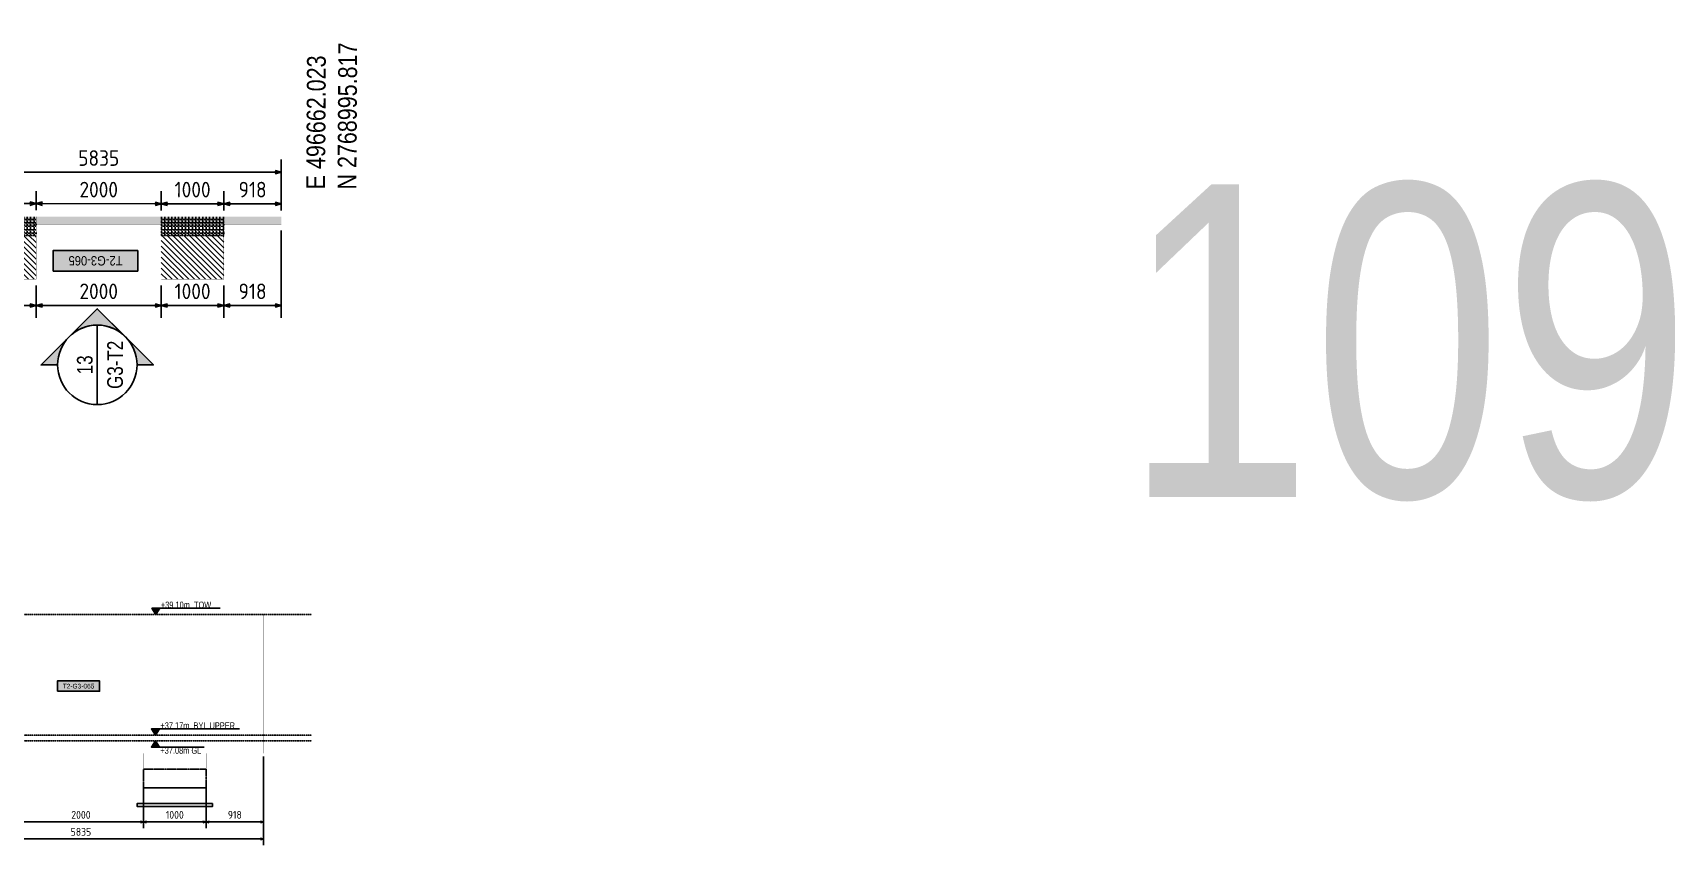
# Model space of a CAD drawing. Header units: centimetres. Extents: x -6122352 to 7132207, y -1694241 to 1947892.
# Drawn here: x 3305267 to 3331509, y 20034 to 33020 of the extents above; entities that cross this region are included whole.
import ezdxf
from ezdxf.enums import TextEntityAlignment as Align

# ---------------------------------------------------------------- set-up
doc = ezdxf.new("R2010")
doc.units = ezdxf.units.CM
doc.header["$MEASUREMENT"] = 0
doc.header["$PDMODE"] = 66
doc.header["$PDSIZE"] = 100
doc.linetypes.add('23585-XR-AR-END-SETTING OUT PLAN$0$HIDDEN', pattern=[0.375, 0.25, -0.125])
doc.linetypes.add('DASHED2', pattern=[0.375, 0.25, -0.125])
for name, color, linetype in [('00-MI-DIM', 7, 'Continuous'), ('@MI-FOOTINGS', 7, 'Continuous'), ('@MI-TYPE-01', 30, 'Continuous'), ('@MI-TYPE-02', 6, 'Continuous'), ('JML-Dimension', 1, 'Continuous'), ('PANEL-TAGS', 7, 'Continuous'), ('SECTION', 130, 'Continuous')]:
    doc.layers.add(name, color=color, linetype=linetype)
doc.styles.add('Arial Narrow', font='ARIALN.TTF', dxfattribs={"width": 0.95, "height": 500})
doc.styles.add('JWC BHQ 3.00', font='swissc.ttf', dxfattribs={"height": 3})
doc.styles.add('PANELTAG_STYLE', font='arial.ttf')
doc.styles.add('Schueco-BEMSTIL', font='isocpeur.ttf', dxfattribs={"width": 0.9})
doc.styles.add('txt-Pisa-std', font='arial.ttf', dxfattribs={"width": 0.8})
doc.dimstyles.new('MI- JWC-TXT-2.5 MM', dxfattribs={"dimscale": 1.5, "dimtxt": 2.5, "dimasz": 1, "dimexe": 2, "dimexo": 1, "dimgap": 1, "dimtad": 1, "dimdec": 0, "dimdsep": 46, "dimtxsty": 'Schueco-BEMSTIL', "dimblk": 'OPEN30', "dimcen": 0, "dimdle": 2, "dimclrd": 140, "dimclre": 8, "dimclrt": 40, "dimadec": 0, "dimazin": 2, "dimtfac": 1, "dimtdec": 0, "dimtix": 1, "dimtmove": 2, "dimatfit": 3, "dimldrblk": 'OPEN', "dimfxl": 2, "dimlwd": -1, "dimlwe": -1, "dimarcsym": 0})

# ---------------------------------------------------------------- blocks, each defined once
blk = doc.blocks.new('T1-FOOTING')
at = {"transparency": 33554679}
h = blk.add_hatch(dxfattribs=at)
h.set_pattern_fill('ANGLE', color=256, scale=500)
h.set_pattern_definition([(0, (0, 0), (0, 137.5), [100, -37.5]), (90, (0, 0), (-137.5, 8.419446744138054e-15), [100, -37.5])])
h.paths.add_polyline_path([(-500, -300.0000000000218), (499.9999999999964, -300.0000000000218), (499.9999999999964, -1.818989403545856e-11), (-500, -1.818989403545856e-11)])
h.paths.add_polyline_path([(-499.75, -299.7500000000218), (499.7499999999964, -299.7500000000218), (499.7499999999964, -0.2500000000181899), (-499.75, -0.2500000000181899)], flags=16)
h = blk.add_hatch(dxfattribs=at)
h.set_pattern_fill('ANGLE', color=8, scale=200)
h.set_pattern_definition([(0, (0, 0), (0, 55.00000000000001), [40, -15]), (90, (0, 0), (-55.00000000000001, 3.367778697655222e-15), [40, -15])])
h.paths.add_polyline_path([(500.0000000000025, -300.0000000000218), (500.0000000000035, -1.818989403545856e-11), (-500, -1.816147232602816e-11), (-499.9999999999989, -300.0000000000291)])
h = blk.add_hatch(dxfattribs=at)
h.set_pattern_fill('ANSI31', color=8, scale=500)
h.set_pattern_definition([(45, (0, 0), (-44.19417382415922, 44.19417382415922), [])])
h.paths.add_polyline_path([(500, -1000.000000000015), (500.0000000000025, -300.0000000000218), (-499.9999999999989, -300.000000000029), (-499.9999999999964, -1000.000000000011)])
at = {"layer": '@MI-TYPE-01', "color": 240, "linetype": 'DASHED2', "true_color": 0xed1f24}
blk.add_line((-500.0000000000073, -300.0000000000291), (499.9999999999964, -300.0000000000218), dxfattribs=at)
at = {"layer": '@MI-TYPE-01', "color": 240, "true_color": 0xed1f24, "const_width": 2.5}
blk.add_lwpolyline([(-500, -1.818989403545856e-11), (500.0000000000036, -1.818989403545856e-11), (500, -1000.000000000015), (-499.9999999999964, -1000.000000000011)], close=True, dxfattribs=at)
blk = doc.blocks.new('_Open30')
at = {"color": 0, "linetype": 'ByBlock', "lineweight": -2}
for p, q in [((-1, 0.26794919), (0, 0)), ((0, 0), (-1, -0.26794919)), ((0, 0), (-1, 0))]:
    blk.add_line(p, q, dxfattribs=at)
blk = doc.blocks.new('*D1317')
at = {"layer": '@MI-TYPE-02', "color": 8, "transparency": 16777216}
for p, q in [((382582.7776329704, -191426.2165926812), (383394.4985226489, -191426.0711547175)), ((382583.8231038728, -197261.2164990215), (383395.5439934693, -197261.0710610578))]:
    blk.add_line(p, q, dxfattribs=at)
at = {"layer": '@MI-TYPE-02', "color": 140, "transparency": 16777216}
blk.add_line((383195.5260794419, -197161.1068971384), (383194.516443097, -191526.1069875878), dxfattribs=at)
at = {"layer": 'Defpoints', "color": 0, "transparency": 16777216}
for p in [(382482.7776345755, -191426.2345099189), (383194.4985258593, -191426.1069891929), (382483.823105478, -197261.2344162592)]:
    blk.add_point(p, dxfattribs=at)
at = {"layer": '@MI-TYPE-02', "color": 140, "transparency": 16777216, "xscale": 100, "yscale": 100, "zscale": 100}
for p, rotation in [((383194.4985258593, -191426.1069891929), 90.01026582106833), ((383195.5439966797, -197261.1068955332), 270.0102658210683)]:
    blk.add_blockref('_Open30', p, dxfattribs=dict(at, rotation=rotation))
at = {"layer": '@MI-TYPE-02', "color": 40, "transparency": 16777216, "insert": (383420.0212576578, -194343.5666285782), "char_height": 250, "attachment_point": 5, "rotation": 270.01026582106834, "style": 'Schueco-BEMSTIL'}
blk.add_mtext('5835', dxfattribs=at)
blk = doc.blocks.new('_Open')
at = {"color": 0, "linetype": 'ByBlock', "lineweight": -2}
for p, q in [((-1, 0.1666666666666667), (0, 0)), ((-1, -0.1666666666666667), (0, 0)), ((0, 0), (-1, 0))]:
    blk.add_line(p, q, dxfattribs=at)
blk = doc.blocks.new('*D1318')
at = {"layer": '@MI-TYPE-02', "color": 8, "transparency": 16777216}
for p, q in [((382584.5311805166, -196343.6797146041), (382891.0545891355, -196343.6247940754)), ((382583.8231038728, -197261.2164990215), (382891.2189863569, -197261.1614221696))]:
    blk.add_line(p, q, dxfattribs=at)
at = {"layer": '@MI-TYPE-02', "color": 140, "transparency": 16777216}
blk.add_line((382691.2010723294, -197161.1972582501), (382691.0725095835, -196443.6606269457), dxfattribs=at)
at = {"layer": 'Defpoints', "color": 0, "transparency": 16777216}
for p in [(382484.5311821217, -196343.6976318418), (382691.0545923458, -196343.6606285509), (382483.823105478, -197261.2344162592)]:
    blk.add_point(p, dxfattribs=at)
at = {"layer": '@MI-TYPE-02', "color": 140, "transparency": 16777216, "xscale": 100, "yscale": 100, "zscale": 100}
for p, rotation in [((382691.0545923458, -196343.6606285509), 90.01026582106833), ((382691.2189895671, -197261.197256645), 270.0102658210683)]:
    blk.add_blockref('_Open30', p, dxfattribs=dict(at, rotation=rotation))
at = {"layer": '@MI-TYPE-02', "color": 40, "transparency": 16777216, "insert": (382916.1367873449, -196802.3886288131), "char_height": 250, "attachment_point": 5, "rotation": 270.01026582106834, "style": 'Schueco-BEMSTIL'}
blk.add_mtext('918', dxfattribs=at)
blk = doc.blocks.new('*D1319')
at = {"layer": '@MI-TYPE-02', "color": 8, "transparency": 16777216}
for p, q in [((382583.434929537, -195343.6798949706), (382890.8754167443, -195343.6248101268)), ((382584.5311805166, -196343.6797146041), (382891.0545891214, -196343.6247940754))]:
    blk.add_line(p, q, dxfattribs=at)
at = {"layer": '@MI-TYPE-02', "color": 140, "transparency": 16777216}
blk.add_line((382691.036675094, -196243.660630156), (382690.8933371923, -195443.6606429971), dxfattribs=at)
at = {"layer": 'Defpoints', "color": 0, "transparency": 16777216}
for p in [(382483.4349311421, -195343.6978122083), (382690.8754199546, -195343.6606446022), (382484.5311821217, -196343.6976318418)]:
    blk.add_point(p, dxfattribs=at)
at = {"layer": '@MI-TYPE-02', "color": 140, "transparency": 16777216, "xscale": 100, "yscale": 100, "zscale": 100}
for p, rotation in [((382690.8754199546, -195343.6606446022), 90.01026582106833), ((382691.0545923317, -196343.6606285509), 270.0102658210683)]:
    blk.add_blockref('_Open30', p, dxfattribs=dict(at, rotation=rotation))
at = {"layer": '@MI-TYPE-02', "color": 40, "transparency": 16777216, "insert": (382915.9650025316, -195843.6203227917), "char_height": 250, "attachment_point": 5, "rotation": 270.01026582106834, "style": 'Schueco-BEMSTIL'}
blk.add_mtext('1000', dxfattribs=at)
blk = doc.blocks.new('*D1320')
at = {"layer": '@MI-TYPE-02', "color": 8, "transparency": 16777216}
for p, q in [((382583.9936633432, -193343.6797627582), (382890.5170719621, -193343.6248422296)), ((382583.434929537, -195343.6798949706), (382890.8754167163, -195343.6248101268))]:
    blk.add_line(p, q, dxfattribs=at)
at = {"layer": '@MI-TYPE-02', "color": 140, "transparency": 16777216}
blk.add_line((382690.8575026889, -195243.6606462074), (382690.5349924101, -193443.6606750999), dxfattribs=at)
at = {"layer": 'Defpoints', "color": 0, "transparency": 16777216}
for p in [(382483.9936649483, -193343.6976799959), (382690.5170751724, -193343.660676705), (382483.4349311421, -195343.6978122083)]:
    blk.add_point(p, dxfattribs=at)
at = {"layer": '@MI-TYPE-02', "color": 140, "transparency": 16777216, "xscale": 100, "yscale": 100, "zscale": 100}
for p, rotation in [((382690.5170751724, -193343.660676705), 90.01026582106833), ((382690.8754199266, -195343.6606446022), 270.0102658210683)]:
    blk.add_blockref('_Open30', p, dxfattribs=dict(at, rotation=rotation))
at = {"layer": '@MI-TYPE-02', "color": 40, "transparency": 16777216, "insert": (382915.6962439379, -194343.6203468688), "char_height": 250, "attachment_point": 5, "rotation": 270.01026582106834, "style": 'Schueco-BEMSTIL'}
blk.add_mtext('2000', dxfattribs=at)
blk = doc.blocks.new('*D1321')
at = {"layer": '@MI-TYPE-02', "color": 8, "transparency": 16777216}
for p, q in [((382583.8144909519, -192343.6797788095), (382890.3378995709, -192343.6248582809)), ((382583.9936633432, -193343.6797627582), (382890.517071948, -193343.6248422296))]:
    blk.add_line(p, q, dxfattribs=at)
at = {"layer": '@MI-TYPE-02', "color": 140, "transparency": 16777216}
blk.add_line((382690.4991579206, -193243.6606783101), (382690.3558200189, -192443.6606911512), dxfattribs=at)
at = {"layer": 'Defpoints', "color": 0, "transparency": 16777216}
for p in [(382483.8144925571, -192343.6976960473), (382690.3379027812, -192343.6606927563), (382483.9936649483, -193343.6976799959)]:
    blk.add_point(p, dxfattribs=at)
at = {"layer": '@MI-TYPE-02', "color": 140, "transparency": 16777216, "xscale": 100, "yscale": 100, "zscale": 100}
for p, rotation in [((382690.3379027812, -192343.6606927563), 90.01026582106833), ((382690.5170751583, -193343.660676705), 270.0102658210683)]:
    blk.add_blockref('_Open30', p, dxfattribs=dict(at, rotation=rotation))
at = {"layer": '@MI-TYPE-02', "color": 40, "transparency": 16777216, "insert": (382915.4274853581, -192843.6203709459), "char_height": 250, "attachment_point": 5, "rotation": 270.01026582106834, "style": 'Schueco-BEMSTIL'}
blk.add_mtext('1000', dxfattribs=at)
blk = doc.blocks.new('*D1429')
at = {"layer": '@MI-TYPE-02', "color": 8, "transparency": 16777216}
for p, q in [((-1100.00859526436, 4917.339630582982), (-1619.53690070142, 4917.246545460031)), ((-1099.829422873215, 3917.339646634359), (-1619.357728324318, 3917.246561511406))]:
    blk.add_line(p, q, dxfattribs=at)
at = {"layer": '@MI-TYPE-02', "color": 140, "transparency": 16777216}
blk.add_line((-1419.518986673984, 4817.282381540588), (-1419.375648772302, 4017.282394381689), dxfattribs=at)
at = {"layer": 'Defpoints', "color": 0, "transparency": 16777216}
for p in [(-1000.008596869497, 4917.357547820692), (-1419.357731534592, 3917.282395986826), (-999.8294244783517, 3917.357563872069)]:
    blk.add_point(p, dxfattribs=at)
at = {"layer": '@MI-TYPE-02', "color": 140, "transparency": 16777216, "xscale": 100, "yscale": 100, "zscale": 100}
for p, rotation in [((-1419.536903911694, 4917.282379935451), 90.01026582106819), ((-1419.357731534592, 3917.282395986826), 270.0102658210682)]:
    blk.add_blockref('_Open30', p, dxfattribs=dict(at, rotation=rotation))
at = {"layer": '@MI-TYPE-02', "color": 40, "transparency": 16777216, "insert": (-1194.447321334701, 4417.322701745987), "char_height": 250, "attachment_point": 5, "rotation": 270.0102658210682, "style": 'Schueco-BEMSTIL'}
blk.add_mtext('1000', dxfattribs=at)
blk = doc.blocks.new('*D1430')
at = {"layer": '@MI-TYPE-02', "color": 8, "transparency": 16777216}
for p, q in [((-1099.829422873215, 3917.339646634359), (-1619.357728324317, 3917.246561511406)), ((-1099.471078090949, 1917.339678737105), (-1618.999383570113, 1917.246593614146))]:
    blk.add_line(p, q, dxfattribs=at)
at = {"layer": '@MI-TYPE-02', "color": 140, "transparency": 16777216}
blk.add_line((-1419.339814296881, 3817.282397591963), (-1419.017304018098, 2017.28242648443), dxfattribs=at)
at = {"layer": 'Defpoints', "color": 0, "transparency": 16777216}
for p in [(-999.8294244783517, 3917.357563872069), (-1418.999386780387, 1917.282428089567), (-999.4710796960858, 1917.357595974815)]:
    blk.add_point(p, dxfattribs=at)
at = {"layer": '@MI-TYPE-02', "color": 140, "transparency": 16777216, "xscale": 100, "yscale": 100, "zscale": 100}
for p, rotation in [((-1419.357731534591, 3917.282395986826), 90.01026582106819), ((-1418.999386780387, 1917.282428089567), 270.0102658210682)]:
    blk.add_blockref('_Open30', p, dxfattribs=dict(at, rotation=rotation))
at = {"layer": '@MI-TYPE-02', "color": 40, "transparency": 16777216, "insert": (-1194.178562769048, 2917.322725823045), "char_height": 250, "attachment_point": 5, "rotation": 270.0102658210682, "style": 'Schueco-BEMSTIL'}
blk.add_mtext('2000', dxfattribs=at)
blk = doc.blocks.new('*D1431')
at = {"layer": '@MI-TYPE-02', "color": 8, "transparency": 16777216}
for p, q in [((-1099.471078090949, 1917.339678737105), (-1618.999383570113, 1917.246593614146)), ((-1099.291905699766, 917.3396947884816), (-1618.820211193011, 917.2466096655204))]:
    blk.add_line(p, q, dxfattribs=at)
at = {"layer": '@MI-TYPE-02', "color": 140, "transparency": 16777216}
blk.add_line((-1418.981469542676, 1817.282429694704), (-1418.838131640995, 1017.282442535804), dxfattribs=at)
at = {"layer": 'Defpoints', "color": 0, "transparency": 16777216}
for p in [(-999.4710796960858, 1917.357595974815), (-1418.820214403285, 917.2824441409408), (-999.2919073049031, 917.3576120261918)]:
    blk.add_point(p, dxfattribs=at)
at = {"layer": '@MI-TYPE-02', "color": 140, "transparency": 16777216, "xscale": 100, "yscale": 100, "zscale": 100}
for p, rotation in [((-1418.999386780387, 1917.282428089567), 90.01026582106819), ((-1418.820214403285, 917.2824441409408), 270.0102658210682)]:
    blk.add_blockref('_Open30', p, dxfattribs=dict(at, rotation=rotation))
at = {"layer": '@MI-TYPE-02', "color": 40, "transparency": 16777216, "insert": (-1193.909804203394, 1417.322749900102), "char_height": 250, "attachment_point": 5, "rotation": 270.0102658210682, "style": 'Schueco-BEMSTIL'}
blk.add_mtext('1000', dxfattribs=at)
blk = doc.blocks.new('*D1432')
at = {"layer": '@MI-TYPE-02', "color": 8, "transparency": 16777216}
for p, q in [((-1099.291905699766, 917.3396947884816), (-1618.82021119301, 917.2466096655204)), ((-219.999996468655, -0.03941792465046187), (-1618.65581397164, -0.2900184162423609))]:
    blk.add_line(p, q, dxfattribs=at)
at = {"layer": '@MI-TYPE-02', "color": 140, "transparency": 16777216}
blk.add_line((-1418.802297165574, 817.2824457460779), (-1418.673734419624, 99.74581445404094), dxfattribs=at)
at = {"layer": 'Defpoints', "color": 0, "transparency": 16777216}
for p in [(-999.2919073049031, 917.3576120261918), (-1418.655817181914, -0.25418394082198), (-119.999998073792, -0.0215006869402714)]:
    blk.add_point(p, dxfattribs=at)
at = {"layer": '@MI-TYPE-02', "color": 140, "transparency": 16777216, "xscale": 100, "yscale": 100, "zscale": 100}
for p, rotation in [((-1418.820214403284, 917.2824441409408), 90.01026582106819), ((-1418.655817181914, -0.25418394082198), 270.0102658210682)]:
    blk.add_blockref('_Open30', p, dxfattribs=dict(at, rotation=rotation))
at = {"layer": '@MI-TYPE-02', "color": 40, "transparency": 16777216, "insert": (-1193.738019404158, 458.5544438849076), "char_height": 250, "attachment_point": 5, "rotation": 270.0102658210682, "style": 'Schueco-BEMSTIL'}
blk.add_mtext('918', dxfattribs=at)
blk = doc.blocks.new('*U1874')
h = blk.add_hatch(color=94)
edge = h.paths.add_edge_path()
edge.add_line((7.895906151134114e-15, 6.35), (7.895906151134114e-15, 8.98025612106915))
edge.add_line((7.895906151134114e-15, 8.98025612106915), (8.980256121069157, -5.329070518200751e-15))
edge.add_line((8.980256121069157, -4.511946372076639e-15), (3.552713678800501e-15, -8.980256121069157))
edge.add_line((3.383959779057478e-15, -8.980256121069157), (-1.127986593019159e-15, -6.35))
edge.add_arc((-4.934941344458813e-16, 2.755096711484384e-30), 6.35, 270, 449.9999999999999)
at = {"color": 94}
blk.add_line((-6.35, -5.639932965095795e-15), (6.35, -1.127986593019159e-14), dxfattribs=at)
for points in [[(7.895906151134114e-15, 6.35), (7.895906151134114e-15, 8.98025612106915), (8.980256121069157, -4.511946372076639e-15), (3.383959779057478e-15, -8.980256121069157), (-1.127986593019159e-15, -6.35, 0.9999999999999994)], [(4.490128060534573, -4.490128060534593, 0.4142135623730951), (4.490128060534579, 4.490128060534565), (8.980256121069157, -1.691979889528739e-14), (4.490128060534579, -4.490128060534593)]]:
    blk.add_lwpolyline(points, format="xyb", close=True)
blk.add_circle((-1.409983241273949e-15, -5.639932965095795e-15), 6.35, dxfattribs=at)
at = {"style": 'Arial Narrow', "width": 0.95, "flags": 8}
blk.add_attdef('VIEWNUMBER', text='', height=2.5, dxfattribs=at).set_placement((-1.409983241273949e-15, -5.639932965095795e-15), align=Align.BOTTOM_CENTER)
blk.add_attdef('SHEETNUMBER', text='', height=2.5, dxfattribs=at).set_placement((-1.409983241273949e-15, -1.587500000000005), align=Align.TOP_CENTER)
blk = doc.blocks.new('PANELTAG')
at = {"layer": 'PANEL-TAGS', "color": 1}
blk.add_lwpolyline([(-13.49999999999989, -3.300000000000182), (13.50000000000011, -3.300000000000182), (13.50000000000011, 3.299999999999727), (-13.49999999999989, 3.299999999999727)], close=True, dxfattribs=at)
at = {"layer": 'PANEL-TAGS', "color": 40, "true_color": 0xffd700}
blk.add_solid([(-13.49999999999989, -3.300000000000182), (13.50000000000011, -3.300000000000182), (-13.49999999999989, 3.299999999999727), (13.50000000000011, 3.299999999999727)], dxfattribs=at)
at = {"layer": 'PANEL-TAGS', "color": 5, "style": 'PANELTAG_STYLE', "width": 0.85}
blk.add_attdef('TAGNO', text='', height=3, dxfattribs=at).set_placement((1.13686837721616e-13, -4.547473508864641e-13), align=Align.MIDDLE)
blk = doc.blocks.new('*D4973')
at = {"layer": '@MI-TYPE-01', "color": 8, "transparency": 16777216}
for p, q in [((3305034.765133157, 20901.81402703744), (3305034.765133157, 20306.62936425206)), ((3307034.765133157, 20901.81402703744), (3307034.765133157, 20306.62936425206))]:
    blk.add_line(p, q, dxfattribs=at)
at = {"layer": '@MI-TYPE-01', "color": 140, "transparency": 16777216}
blk.add_line((3305084.765133157, 20406.62936425206), (3306984.765133157, 20406.62936425206), dxfattribs=at)
at = {"layer": 'Defpoints', "color": 0, "transparency": 16777216}
for p in [(3305034.765133157, 20951.81402703744), (3307034.765133157, 20951.81402703744), (3307034.765133157, 20406.62936425206)]:
    blk.add_point(p, dxfattribs=at)
at = {"layer": '@MI-TYPE-01', "color": 140, "transparency": 16777216, "xscale": 50, "yscale": 50, "zscale": 50, "rotation": 180}
blk.add_blockref('_Open30', (3305034.765133157, 20406.62936425206), dxfattribs=at)
at = {"layer": '@MI-TYPE-01', "color": 140, "transparency": 16777216, "xscale": 50, "yscale": 50, "zscale": 50}
blk.add_blockref('_Open30', (3307034.765133157, 20406.62936425206), dxfattribs=at)
at = {"layer": '@MI-TYPE-01', "color": 40, "transparency": 16777216, "insert": (3306034.765133157, 20519.12936425206), "char_height": 125, "attachment_point": 5, "style": 'Schueco-BEMSTIL'}
blk.add_mtext('2000', dxfattribs=at)
blk = doc.blocks.new('*D4974')
at = {"layer": '@MI-TYPE-01', "color": 8, "transparency": 16777216}
for p, q in [((3307034.765133157, 20901.81402703744), (3307034.765133157, 20306.62936425206)), ((3308034.765133157, 20901.81402703744), (3308034.765133157, 20306.62936425206))]:
    blk.add_line(p, q, dxfattribs=at)
at = {"layer": '@MI-TYPE-01', "color": 140, "transparency": 16777216}
blk.add_line((3307084.765133157, 20406.62936425206), (3307984.765133157, 20406.62936425206), dxfattribs=at)
at = {"layer": 'Defpoints', "color": 0, "transparency": 16777216}
for p in [(3307034.765133157, 20951.81402703744), (3308034.765133157, 20951.81402703744), (3308034.765133157, 20406.62936425206)]:
    blk.add_point(p, dxfattribs=at)
at = {"layer": '@MI-TYPE-01', "color": 140, "transparency": 16777216, "xscale": 50, "yscale": 50, "zscale": 50, "rotation": 180}
blk.add_blockref('_Open30', (3307034.765133157, 20406.62936425206), dxfattribs=at)
at = {"layer": '@MI-TYPE-01', "color": 140, "transparency": 16777216, "xscale": 50, "yscale": 50, "zscale": 50}
blk.add_blockref('_Open30', (3308034.765133157, 20406.62936425206), dxfattribs=at)
at = {"layer": '@MI-TYPE-01', "color": 40, "transparency": 16777216, "insert": (3307534.765133157, 20519.12936425206), "char_height": 125, "attachment_point": 5, "style": 'Schueco-BEMSTIL'}
blk.add_mtext('1000', dxfattribs=at)
blk = doc.blocks.new('*D4975')
at = {"layer": '@MI-TYPE-01', "color": 8, "transparency": 16777216}
for p, q in [((3308952.765133157, 21451.81402703744), (3308952.765133157, 20306.62936425206)), ((3308034.765133157, 20901.81402703744), (3308034.765133157, 20306.62936425206))]:
    blk.add_line(p, q, dxfattribs=at)
at = {"layer": '@MI-TYPE-01', "color": 140, "transparency": 16777216}
blk.add_line((3308084.765133157, 20406.62936425206), (3308902.765133157, 20406.62936425206), dxfattribs=at)
at = {"layer": 'Defpoints', "color": 0, "transparency": 16777216}
for p in [(3308952.765133157, 21501.81402703744), (3308034.765133157, 20951.81402703744), (3308952.765133157, 20406.62936425206)]:
    blk.add_point(p, dxfattribs=at)
at = {"layer": '@MI-TYPE-01', "color": 140, "transparency": 16777216, "xscale": 50, "yscale": 50, "zscale": 50, "rotation": 180}
blk.add_blockref('_Open30', (3308034.765133157, 20406.62936425206), dxfattribs=at)
at = {"layer": '@MI-TYPE-01', "color": 140, "transparency": 16777216, "xscale": 50, "yscale": 50, "zscale": 50}
blk.add_blockref('_Open30', (3308952.765133157, 20406.62936425206), dxfattribs=at)
at = {"layer": '@MI-TYPE-01', "color": 40, "transparency": 16777216, "insert": (3308493.765133157, 20519.12936425206), "char_height": 125, "attachment_point": 5, "style": 'Schueco-BEMSTIL'}
blk.add_mtext('918', dxfattribs=at)
blk = doc.blocks.new('*D4976')
at = {"layer": '@MI-TYPE-01', "color": 8, "transparency": 16777216}
for p, q in [((3303117.765133157, 21451.81402703744), (3303117.765133157, 20034.40086294521)), ((3308952.765133157, 21451.81402703744), (3308952.765133157, 20034.40086294521))]:
    blk.add_line(p, q, dxfattribs=at)
at = {"layer": '@MI-TYPE-01', "color": 140, "transparency": 16777216}
blk.add_line((3303167.765133157, 20134.40086294521), (3308902.765133157, 20134.40086294521), dxfattribs=at)
at = {"layer": 'Defpoints', "color": 0, "transparency": 16777216}
for p in [(3303117.765133157, 21501.81402703744), (3308952.765133157, 21501.81402703744), (3308952.765133157, 20134.40086294521)]:
    blk.add_point(p, dxfattribs=at)
at = {"layer": '@MI-TYPE-01', "color": 140, "transparency": 16777216, "xscale": 50, "yscale": 50, "zscale": 50, "rotation": 180}
blk.add_blockref('_Open30', (3303117.765133157, 20134.40086294521), dxfattribs=at)
at = {"layer": '@MI-TYPE-01', "color": 140, "transparency": 16777216, "xscale": 50, "yscale": 50, "zscale": 50}
blk.add_blockref('_Open30', (3308952.765133157, 20134.40086294521), dxfattribs=at)
at = {"layer": '@MI-TYPE-01', "color": 40, "transparency": 16777216, "insert": (3306035.265133157, 20246.90086294521), "char_height": 125, "attachment_point": 5, "style": 'Schueco-BEMSTIL'}
blk.add_mtext('5835', dxfattribs=at)
blk = doc.blocks.new('*U2058')
at = {"layer": 'JML-Dimension'}
h = blk.add_hatch(color=10, dxfattribs=at)
h.dxf.hatch_style = 1
h.paths.add_polyline_path([(0, 0), (-1.536000000000001, 2.370060967168342), (1.536000000000001, 2.370060967168342)])
blk.add_line((24.30826820831656, 2.370060967168342), (1.536000000000001, 2.370060967168342), dxfattribs=at)
blk.add_lwpolyline([(0, 0), (-1.536000000000001, 2.370060967168342), (1.536000000000001, 2.370060967168342), (0, 0)], dxfattribs=at)
at = {"color": 5, "style": 'txt-Pisa-std', "width": 0.8}
blk.add_attdef('+0.0', text='', height=2.5, dxfattribs=at).set_placement((1.870588582061714, 2.370060967168342), align=Align.BOTTOM_LEFT)
blk = doc.blocks.new('*U2056')
at = {"layer": 'JML-Dimension'}
h = blk.add_hatch(color=10, dxfattribs=at)
h.dxf.hatch_style = 1
h.paths.add_polyline_path([(0, 0), (-1.536000000000001, 2.370060967168342), (1.536000000000001, 2.370060967168342)])
blk.add_line((31.80621994413469, 2.370060967168342), (1.536000000000001, 2.370060967168342), dxfattribs=at)
blk.add_lwpolyline([(0, 0), (-1.536000000000001, 2.370060967168342), (1.536000000000001, 2.370060967168342), (0, 0)], dxfattribs=at)
at = {"color": 5, "style": 'txt-Pisa-std', "width": 0.8}
blk.add_attdef('+0.0', text='', height=2.5, dxfattribs=at).set_placement((1.870588582061714, 2.370060967168342), align=Align.BOTTOM_LEFT)
blk = doc.blocks.new('*U2214')
at = {"layer": 'JML-Dimension'}
h = blk.add_hatch(color=10, dxfattribs=at)
h.dxf.hatch_style = 1
h.paths.add_polyline_path([(0, 0), (-1.536000000000001, 2.370060967168342), (1.536000000000001, 2.370060967168342)])
blk.add_line((18.43386688148952, 2.370060967168342), (1.536000000000001, 2.370060967168342), dxfattribs=at)
blk.add_lwpolyline([(0, 0), (-1.536000000000001, 2.370060967168342), (1.536000000000001, 2.370060967168342), (0, 0)], dxfattribs=at)
at = {"color": 5, "style": 'txt-Pisa-std', "width": 0.8}
blk.add_attdef('+0.0', text='', height=2.5, dxfattribs=at).set_placement((1.870588582061714, 2.370060967168342), align=Align.BOTTOM_LEFT)
blk = doc.blocks.new('T1-FOOTING ELEVATION')
at = {"color": 9}
blk.add_lwpolyline([(-600, -250), (600, -250), (600, -300), (-600, -300)], close=True, dxfattribs=at)
at = {"layer": '@MI-TYPE-01', "color": 114, "linetype": '23585-XR-AR-END-SETTING OUT PLAN$0$HIDDEN', "ltscale": 20, "true_color": 0x139b48}
blk.add_lwpolyline([(-500, 0), (-500, 300), (500, 300), (500, 0)], dxfattribs=at)
at = {"layer": '@MI-TYPE-01', "color": 114, "true_color": 0x139b48}
blk.add_lwpolyline([(-500, 0), (500, 0), (500, -250), (-500, -250)], close=True, dxfattribs=at)
blk = doc.blocks.new('T1-PARTITON 2')
at = {"layer": '@MI-TYPE-02'}
h = blk.add_hatch(color=256, dxfattribs=at)
h.dxf.hatch_style = 1
h.paths.add_polyline_path([(-1.045470902288798, 5834.999906340265), (0, 0), (-119.9999980738503, -0.02150068694027141), (-121.0454689761391, 5834.978405653295)])
at = {"layer": '@MI-TYPE-02', "const_width": 2.499999999999999}
blk.add_lwpolyline([(-1.045470902288798, 5834.999906340265), (0, 0), (-119.9999980738503, -0.02150068694027141), (-121.0454689761391, 5834.978405653295)], close=True, dxfattribs=at)
at = {"layer": '@MI-FOOTINGS', "color": 240, "true_color": 0xed1f24, "xscale": -1, "rotation": 270.0102658218726}
for p in [(0.08097327471477911, 4417.536728237523), (0.6184904481633566, 1417.536776391644)]:
    blk.add_blockref('T1-FOOTING', p, dxfattribs=at)
at = {"layer": '@MI-TYPE-02'}
for base, p1, p2, picture, middle in [((710.6754203813034, 5835.127427066211), (0, 0), (-1.045470902463421, 5834.999906340265), '*D1317', (936.198152179888, 2917.667787680926)), ((206.5147973032435, 4917.573723502806), (0.1705594703089446, 3917.536736263224), (-0.008612920879386365, 4917.53672021188), '*D1321', (431.6043798801838, 4417.614045313268)), ((206.6939696944319, 3917.573739554122), (-0.3881743358797394, 1917.536604050838), (0.1705594703089446, 3917.536736263224), '*D1320', (431.8731384599814, 2917.614069390314)), ((207.0523144766339, 1917.573771656898), (0.7080766436993144, 917.5367844173452), (-0.3881743358797394, 1917.536604050838), '*D1319', (432.1418970536324, 1417.614093467448)), ((207.2314868678222, 917.573787708272), (0, 0), (0.7080766436993144, 917.5367844173452), '*D1318', (432.3136818669154, 458.8457874460146))]:
    dim = blk.add_linear_dim(base=base, p1=p1, p2=p2, angle=90.01026582106833, dimstyle='MI- JWC-TXT-2.5 MM', dxfattribs=at)
    dim.commit()
    dim.dimension.update_dxf_attribs({"geometry": picture, "text_midpoint": middle, "insert": (-382483.823105478, 197261.2344162591)})
for base, p1, p2, picture, middle in [((-1419.357731534592, 3917.282395986826), (-1000.008596869498, 4917.357547820694), (-999.8294244783522, 3917.357563872071), '*D1429', (-1194.447321334701, 4417.322701745987)), ((-1418.999386780387, 1917.282428089567), (-999.8294244783522, 3917.357563872071), (-999.4710796960862, 1917.357595974816), '*D1430', (-1194.178562769048, 2917.322725823045)), ((-1418.820214403285, 917.2824441409408), (-999.4710796960862, 1917.357595974816), (-999.2919073049036, 917.3576120261921), '*D1431', (-1193.909804203394, 1417.322749900102)), ((-1418.655817181914, -0.25418394082198), (-999.2919073049036, 917.3576120261921), (-119.9999980737921, -0.02150068694027141), '*D1432', (-1193.738019404158, 458.5544438849076))]:
    dim = blk.add_linear_dim(base=base, p1=p1, p2=p2, angle=90.01026582106819, dimstyle='MI- JWC-TXT-2.5 MM', dxfattribs=at)
    dim.commit()
    dim.dimension.update_dxf_attribs({"geometry": picture, "text_midpoint": middle})
blk = doc.blocks.new('A$C781c0118')
at = {"layer": '00-MI-DIM'}
ref = blk.add_blockref('*U1874', (-3534.455598418746, 1192.752074531498, 0.0002231580932238919), dxfattribs=dict(at, xscale=100, yscale=100, zscale=100))
ref.add_attrib('VIEWNUMBER', '13', dxfattribs={"layer": '0', "height": 250, "style": 'Arial Narrow', "width": 0.95}).set_placement((-3534.455598418746, 1192.752074531497, 0.0002231580932238919), align=Align.BOTTOM_CENTER)
ref.add_attrib('SHEETNUMBER', 'G3-T2', dxfattribs={"layer": '0', "height": 250, "style": 'Arial Narrow', "width": 0.95}).set_placement((-3534.455598418746, 1034.002074531497, 0.0002231580932238919), align=Align.TOP_CENTER)
at = {"layer": '@MI-TYPE-01', "rotation": 359.977467402098}
blk.add_blockref('T1-PARTITON 2', (-1166.135921484645, -1747.584396514329, 0.0002231580932238919), dxfattribs=at)
at = {"layer": 'PANEL-TAGS'}
ref = blk.add_blockref('PANELTAG', (-1871.095971443749, 1220.7168196001, 0.0002231580932238919), dxfattribs=dict(at, xscale=50.00000000000001, yscale=50.00000000000001, zscale=50.00000000000001, rotation=90.00000000000001))
ref.add_attrib('TAGNO', 'T2-G3-065', dxfattribs={"color": 5, "height": 150, "rotation": 90, "style": 'PANELTAG_STYLE', "width": 0.8499999999999999}).set_placement((-1871.095971443749, 1220.7168196001, 0.0002231580932238919), align=Align.MIDDLE_CENTER)
at = {"layer": '00-MI-DIM', "color": 20, "insert": (-730.5081798534957, -2548.353575259636, 0.0002231580932238919), "char_height": 300, "attachment_point": 4, "rotation": 359.6601535595621, "style": 'JWC BHQ 3.00', "bg_fill": 3, "box_fill_scale": 1.5, "bg_fill_color": 256, "bg_fill_true_color": 13158600, "bg_fill_transparency": 0}
blk.add_mtext('\\A1;E 496662.023\\PN 2768995.817', dxfattribs=at)

msp = doc.modelspace()

# ---------------------------------------------------------------- linework, layer by layer
at = {"layer": '@MI-TYPE-01', "color": 6, "const_width": 2.5}
msp.add_lwpolyline([(3303117.765133157, 23721.81402703744), (3308952.765133157, 23721.81402703744), (3308952.765133157, 21501.81402703744), (3308034.765133157, 21501.81402703744), (3308034.765133157, 20951.81402703744), (3307034.765133157, 20951.81402703744), (3307034.765133157, 21501.81402703744), (3305034.765133157, 21501.81402703744), (3305034.765133157, 20951.81402703744), (3304034.765133157, 20951.81402703744), (3304034.765133157, 21501.81402703744), (3303117.765133157, 21501.81402703744), (3303117.765133157, 23721.81402703744)], dxfattribs=at)
at = {"layer": '@MI-TYPE-02', "color": 160, "linetype": 'DASHED2', "ltscale": 5}
for points in [[(3302420.879776172, 23721.81402703768), (3309717.912626177, 23721.81402703768)], [(3302420.879776172, 21791.81402703768), (3309717.912626177, 21791.81402703768)], [(3302420.879776172, 21701.81402703768), (3309717.912626177, 21701.81402703768)]]:
    msp.add_lwpolyline(points, dxfattribs=at)

# ---------------------------------------------------------------- block references
at = {"layer": '@MI-TYPE-01', "rotation": 90}
msp.add_blockref('A$C781c0118', (3307489.065400705, 31247.03785685357), dxfattribs=at)
at = {"layer": '@MI-TYPE-01', "color": 30, "xscale": -1}
msp.add_blockref('T1-FOOTING ELEVATION', (3307534.765133157, 20951.81402703744), dxfattribs=at)
at = {"layer": 'PANEL-TAGS'}
ref = msp.add_blockref('PANELTAG', (3305996.6521039, 22576.34972522591), dxfattribs=dict(at, xscale=25, yscale=25, zscale=25))
ref.add_attrib('TAGNO', 'T2-G3-065', dxfattribs={"color": 5, "height": 75, "style": 'PANELTAG_STYLE'}).set_placement((3305996.6521039, 22576.34972522591), align=Align.MIDDLE_CENTER)
at = {"layer": 'SECTION', "color": 6}
ref = msp.add_blockref('*U2058', (3307233.035848394, 23721.81402703744), dxfattribs=dict(at, xscale=42.30147098076819, yscale=42.30147098076819, zscale=42.30147098076819))
ref.add_attrib('+0.0', '+39.10m  TOW', (3307312.164497052, 23822.07109226132), dxfattribs={"layer": 'JML-Dimension', "color": 5, "height": 105.7536774519205, "style": 'txt-Pisa-std', "width": 0.8})
ref = msp.add_blockref('*U2056', (3307225.742358176, 21791.81407146188), dxfattribs=dict(at, xscale=42.30147098076819, yscale=42.30147098076819, zscale=42.30147098076819))
ref.add_attrib('+0.0', '+37.17m  BYL UPPER', (3307304.871006835, 21892.07113668576), dxfattribs={"layer": 'JML-Dimension', "color": 5, "height": 105.7536774519205, "style": 'txt-Pisa-std', "width": 0.8})
ref = msp.add_blockref('*U2214', (3307225.202353666, 21701.81402703768), dxfattribs=dict(at, xscale=-42.30147098076819, yscale=42.30147098076819, zscale=42.30147098076819, rotation=180))
ref.add_attrib('+0.0', '+37.08m GL', (3307304.331002324, 21495.8032843617), dxfattribs={"layer": 'JML-Dimension', "color": 5, "height": 105.7536774519205, "style": 'txt-Pisa-std', "width": 0.8})

# ---------------------------------------------------------------- texts
at = {"layer": '00-MI-DIM', "color": 6, "insert": (3322690.262298395, 30598.91746671888), "char_height": 5000, "attachment_point": 1, "style": 'Arial Narrow'}
msp.add_mtext_dynamic_manual_height_columns('109', width=73699.03147707134, gutter_width=2500, heights=[0], dxfattribs=at)

# ---------------------------------------------------------------- dimensions: what is measured, and where the dimension line sits
at = {"layer": '@MI-TYPE-01'}
for base, p1, p2, picture, middle in [((3308952.765133157, 20134.40086294521), (3303117.765133157, 21501.81402703744), (3308952.765133157, 21501.81402703744), '*D4976', (3306035.265133157, 20246.90086294521)), ((3308952.765133157, 20406.62936425206), (3308034.765133157, 20951.81402703744), (3308952.765133157, 21501.81402703744), '*D4975', (3308493.765133157, 20519.12936425206)), ((3307034.765133157, 20406.62936425206), (3305034.765133157, 20951.81402703744), (3307034.765133157, 20951.81402703744), '*D4973', (3306034.765133157, 20519.12936425206)), ((3308034.765133157, 20406.62936425206), (3307034.765133157, 20951.81402703744), (3308034.765133157, 20951.81402703744), '*D4974', (3307534.765133157, 20519.12936425206))]:
    dim = msp.add_linear_dim(base=base, p1=p1, p2=p2, dimstyle='MI- JWC-TXT-2.5 MM', dxfattribs=at)
    dim.commit()
    dim.dimension.update_dxf_attribs({"geometry": picture, "text_midpoint": middle})

doc.saveas('drawing.dxf')
